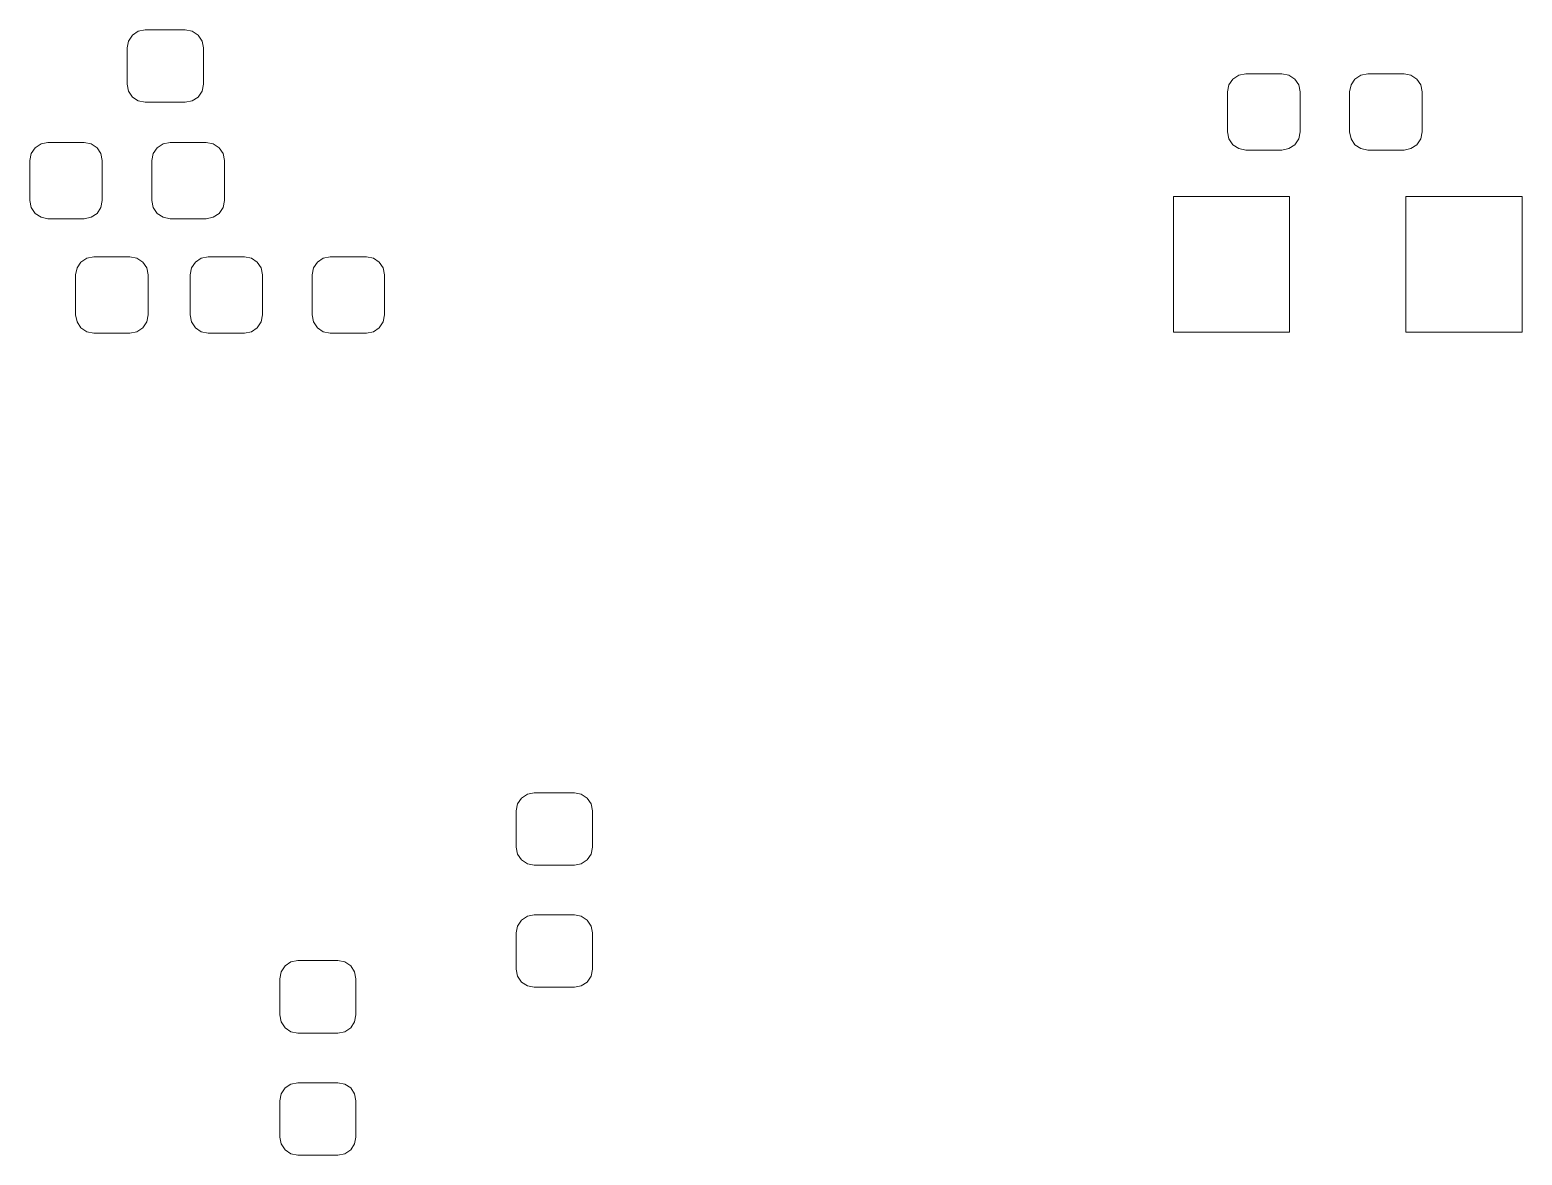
# Model space of a CAD drawing. Header units: millimetres. Extents: x -50 to 46, y -112 to 132.
# Drawn here: x 22.2 to 41.76, y 40.84 to 55.59 of the extents above; entities that cross this region are included whole.
import ezdxf

# ---------------------------------------------------------------- set-up
doc = ezdxf.new("R2010")
doc.units = ezdxf.units.MM
doc.header["$MEASUREMENT"] = 0
doc.layers.add('Layer 1', color=7, linetype='Continuous')

msp = doc.modelspace()

# ---------------------------------------------------------------- linework, layer by layer
at = {"layer": 'Layer 1', "lineweight": 9}
for points, knots in [([(24.2351, 55.5887), (24.2351, 55.5887), (24.326, 55.5706), (24.326, 55.5706), (24.326, 55.5706), (24.326, 55.5706), (24.403, 55.5191), (24.403, 55.5191), (24.403, 55.5191), (24.403, 55.5191), (24.4545, 55.4421), (24.4545, 55.4421), (24.4545, 55.4421), (24.4545, 55.4421), (24.4726, 55.3512), (24.4726, 55.3512), (24.4726, 55.3512), (24.4726, 55.3512), (24.4726, 54.8762), (24.4726, 54.8762), (24.4726, 54.8762), (24.4726, 54.8762), (24.4545, 54.7853), (24.4545, 54.7853), (24.4545, 54.7853), (24.4545, 54.7853), (24.403, 54.7083), (24.403, 54.7083), (24.403, 54.7083), (24.403, 54.7083), (24.326, 54.6568), (24.326, 54.6568), (24.326, 54.6568), (24.326, 54.6568), (24.2351, 54.6387), (24.2351, 54.6387), (24.2351, 54.6387), (24.2351, 54.6387), (23.7101, 54.6387), (23.7101, 54.6387), (23.7101, 54.6387), (23.7101, 54.6387), (23.6192, 54.6568), (23.6192, 54.6568), (23.6192, 54.6568), (23.6192, 54.6568), (23.5422, 54.7083), (23.5422, 54.7083), (23.5422, 54.7083), (23.5422, 54.7083), (23.4907, 54.7853), (23.4907, 54.7853), (23.4907, 54.7853), (23.4907, 54.7853), (23.4726, 54.8762), (23.4726, 54.8762), (23.4726, 54.8762), (23.4726, 54.8762), (23.4726, 55.3512), (23.4726, 55.3512), (23.4726, 55.3512), (23.4726, 55.3512), (23.4907, 55.4421), (23.4907, 55.4421), (23.4907, 55.4421), (23.4907, 55.4421), (23.5422, 55.5191), (23.5422, 55.5191), (23.5422, 55.5191), (23.5422, 55.5191), (23.6192, 55.5706), (23.6192, 55.5706), (23.6192, 55.5706), (23.6192, 55.5706), (23.7101, 55.5887), (23.7101, 55.5887), (23.7101, 55.5887), (23.7101, 55.5887), (24.2351, 55.5887), (24.2351, 55.5887)], [0, 0, 0, 0, 0.047619, 0.047619, 0.047619, 0.047619, 0.0952381, 0.0952381, 0.0952381, 0.0952381, 0.1428571, 0.1428571, 0.1428571, 0.1428571, 0.1904762, 0.1904762, 0.1904762, 0.1904762, 0.2380952, 0.2380952, 0.2380952, 0.2380952, 0.2857143, 0.2857143, 0.2857143, 0.2857143, 0.3333333, 0.3333333, 0.3333333, 0.3333333, 0.3809524, 0.3809524, 0.3809524, 0.3809524, 0.4285714, 0.4285714, 0.4285714, 0.4285714, 0.4761905, 0.4761905, 0.4761905, 0.4761905, 0.5238095, 0.5238095, 0.5238095, 0.5238095, 0.5714286, 0.5714286, 0.5714286, 0.5714286, 0.6190476, 0.6190476, 0.6190476, 0.6190476, 0.6666667, 0.6666667, 0.6666667, 0.6666667, 0.7142857, 0.7142857, 0.7142857, 0.7142857, 0.7619048, 0.7619048, 0.7619048, 0.7619048, 0.8095238, 0.8095238, 0.8095238, 0.8095238, 0.8571429, 0.8571429, 0.8571429, 0.8571429, 0.9047619, 0.9047619, 0.9047619, 0.9047619, 1, 1, 1, 1]), ([(38.8476, 54.2512), (38.8476, 54.2512), (38.8295, 54.1603), (38.8295, 54.1603), (38.8295, 54.1603), (38.8295, 54.1603), (38.778, 54.0833), (38.778, 54.0833), (38.778, 54.0833), (38.778, 54.0833), (38.701, 54.0318), (38.701, 54.0318), (38.701, 54.0318), (38.701, 54.0318), (38.6101, 54.0137), (38.6101, 54.0137), (38.6101, 54.0137), (38.6101, 54.0137), (38.1351, 54.0137), (38.1351, 54.0137), (38.1351, 54.0137), (38.1351, 54.0137), (38.0442, 54.0318), (38.0442, 54.0318), (38.0442, 54.0318), (38.0442, 54.0318), (37.9672, 54.0833), (37.9672, 54.0833), (37.9672, 54.0833), (37.9672, 54.0833), (37.9157, 54.1603), (37.9157, 54.1603), (37.9157, 54.1603), (37.9157, 54.1603), (37.8976, 54.2512), (37.8976, 54.2512), (37.8976, 54.2512), (37.8976, 54.2512), (37.8976, 54.7762), (37.8976, 54.7762), (37.8976, 54.7762), (37.8976, 54.7762), (37.9157, 54.8671), (37.9157, 54.8671), (37.9157, 54.8671), (37.9157, 54.8671), (37.9672, 54.9441), (37.9672, 54.9441), (37.9672, 54.9441), (37.9672, 54.9441), (38.0442, 54.9956), (38.0442, 54.9956), (38.0442, 54.9956), (38.0442, 54.9956), (38.1351, 55.0137), (38.1351, 55.0137), (38.1351, 55.0137), (38.1351, 55.0137), (38.6101, 55.0137), (38.6101, 55.0137), (38.6101, 55.0137), (38.6101, 55.0137), (38.701, 54.9956), (38.701, 54.9956), (38.701, 54.9956), (38.701, 54.9956), (38.778, 54.9441), (38.778, 54.9441), (38.778, 54.9441), (38.778, 54.9441), (38.8295, 54.8671), (38.8295, 54.8671), (38.8295, 54.8671), (38.8295, 54.8671), (38.8476, 54.7762), (38.8476, 54.7762), (38.8476, 54.7762), (38.8476, 54.7762), (38.8476, 54.2512), (38.8476, 54.2512)], [0, 0, 0, 0, 0.047619, 0.047619, 0.047619, 0.047619, 0.0952381, 0.0952381, 0.0952381, 0.0952381, 0.1428571, 0.1428571, 0.1428571, 0.1428571, 0.1904762, 0.1904762, 0.1904762, 0.1904762, 0.2380952, 0.2380952, 0.2380952, 0.2380952, 0.2857143, 0.2857143, 0.2857143, 0.2857143, 0.3333333, 0.3333333, 0.3333333, 0.3333333, 0.3809524, 0.3809524, 0.3809524, 0.3809524, 0.4285714, 0.4285714, 0.4285714, 0.4285714, 0.4761905, 0.4761905, 0.4761905, 0.4761905, 0.5238095, 0.5238095, 0.5238095, 0.5238095, 0.5714286, 0.5714286, 0.5714286, 0.5714286, 0.6190476, 0.6190476, 0.6190476, 0.6190476, 0.6666667, 0.6666667, 0.6666667, 0.6666667, 0.7142857, 0.7142857, 0.7142857, 0.7142857, 0.7619048, 0.7619048, 0.7619048, 0.7619048, 0.8095238, 0.8095238, 0.8095238, 0.8095238, 0.8571429, 0.8571429, 0.8571429, 0.8571429, 0.9047619, 0.9047619, 0.9047619, 0.9047619, 1, 1, 1, 1]), ([(40.4476, 54.2512), (40.4476, 54.2512), (40.4295, 54.1603), (40.4295, 54.1603), (40.4295, 54.1603), (40.4295, 54.1603), (40.378, 54.0833), (40.378, 54.0833), (40.378, 54.0833), (40.378, 54.0833), (40.301, 54.0318), (40.301, 54.0318), (40.301, 54.0318), (40.301, 54.0318), (40.2101, 54.0137), (40.2101, 54.0137), (40.2101, 54.0137), (40.2101, 54.0137), (39.7351, 54.0137), (39.7351, 54.0137), (39.7351, 54.0137), (39.7351, 54.0137), (39.6442, 54.0318), (39.6442, 54.0318), (39.6442, 54.0318), (39.6442, 54.0318), (39.5672, 54.0833), (39.5672, 54.0833), (39.5672, 54.0833), (39.5672, 54.0833), (39.5157, 54.1603), (39.5157, 54.1603), (39.5157, 54.1603), (39.5157, 54.1603), (39.4976, 54.2512), (39.4976, 54.2512), (39.4976, 54.2512), (39.4976, 54.2512), (39.4976, 54.7762), (39.4976, 54.7762), (39.4976, 54.7762), (39.4976, 54.7762), (39.5157, 54.8671), (39.5157, 54.8671), (39.5157, 54.8671), (39.5157, 54.8671), (39.5672, 54.9441), (39.5672, 54.9441), (39.5672, 54.9441), (39.5672, 54.9441), (39.6442, 54.9956), (39.6442, 54.9956), (39.6442, 54.9956), (39.6442, 54.9956), (39.7351, 55.0137), (39.7351, 55.0137), (39.7351, 55.0137), (39.7351, 55.0137), (40.2101, 55.0137), (40.2101, 55.0137), (40.2101, 55.0137), (40.2101, 55.0137), (40.301, 54.9956), (40.301, 54.9956), (40.301, 54.9956), (40.301, 54.9956), (40.378, 54.9441), (40.378, 54.9441), (40.378, 54.9441), (40.378, 54.9441), (40.4295, 54.8671), (40.4295, 54.8671), (40.4295, 54.8671), (40.4295, 54.8671), (40.4476, 54.7762), (40.4476, 54.7762), (40.4476, 54.7762), (40.4476, 54.7762), (40.4476, 54.2512), (40.4476, 54.2512)], [0, 0, 0, 0, 0.047619, 0.047619, 0.047619, 0.047619, 0.0952381, 0.0952381, 0.0952381, 0.0952381, 0.1428571, 0.1428571, 0.1428571, 0.1428571, 0.1904762, 0.1904762, 0.1904762, 0.1904762, 0.2380952, 0.2380952, 0.2380952, 0.2380952, 0.2857143, 0.2857143, 0.2857143, 0.2857143, 0.3333333, 0.3333333, 0.3333333, 0.3333333, 0.3809524, 0.3809524, 0.3809524, 0.3809524, 0.4285714, 0.4285714, 0.4285714, 0.4285714, 0.4761905, 0.4761905, 0.4761905, 0.4761905, 0.5238095, 0.5238095, 0.5238095, 0.5238095, 0.5714286, 0.5714286, 0.5714286, 0.5714286, 0.6190476, 0.6190476, 0.6190476, 0.6190476, 0.6666667, 0.6666667, 0.6666667, 0.6666667, 0.7142857, 0.7142857, 0.7142857, 0.7142857, 0.7619048, 0.7619048, 0.7619048, 0.7619048, 0.8095238, 0.8095238, 0.8095238, 0.8095238, 0.8571429, 0.8571429, 0.8571429, 0.8571429, 0.9047619, 0.9047619, 0.9047619, 0.9047619, 1, 1, 1, 1]), ([(22.1976, 53.8762), (22.1976, 53.8762), (22.2157, 53.9671), (22.2157, 53.9671), (22.2157, 53.9671), (22.2157, 53.9671), (22.2672, 54.0441), (22.2672, 54.0441), (22.2672, 54.0441), (22.2672, 54.0441), (22.3442, 54.0956), (22.3442, 54.0956), (22.3442, 54.0956), (22.3442, 54.0956), (22.4351, 54.1137), (22.4351, 54.1137), (22.4351, 54.1137), (22.4351, 54.1137), (22.9101, 54.1137), (22.9101, 54.1137), (22.9101, 54.1137), (22.9101, 54.1137), (23.001, 54.0956), (23.001, 54.0956), (23.001, 54.0956), (23.001, 54.0956), (23.078, 54.0441), (23.078, 54.0441), (23.078, 54.0441), (23.078, 54.0441), (23.1295, 53.9671), (23.1295, 53.9671), (23.1295, 53.9671), (23.1295, 53.9671), (23.1476, 53.8762), (23.1476, 53.8762), (23.1476, 53.8762), (23.1476, 53.8762), (23.1476, 53.3512), (23.1476, 53.3512), (23.1476, 53.3512), (23.1476, 53.3512), (23.1295, 53.2603), (23.1295, 53.2603), (23.1295, 53.2603), (23.1295, 53.2603), (23.078, 53.1833), (23.078, 53.1833), (23.078, 53.1833), (23.078, 53.1833), (23.001, 53.1318), (23.001, 53.1318), (23.001, 53.1318), (23.001, 53.1318), (22.9101, 53.1137), (22.9101, 53.1137), (22.9101, 53.1137), (22.9101, 53.1137), (22.4351, 53.1137), (22.4351, 53.1137), (22.4351, 53.1137), (22.4351, 53.1137), (22.3442, 53.1318), (22.3442, 53.1318), (22.3442, 53.1318), (22.3442, 53.1318), (22.2672, 53.1833), (22.2672, 53.1833), (22.2672, 53.1833), (22.2672, 53.1833), (22.2157, 53.2603), (22.2157, 53.2603), (22.2157, 53.2603), (22.2157, 53.2603), (22.1976, 53.3512), (22.1976, 53.3512), (22.1976, 53.3512), (22.1976, 53.3512), (22.1976, 53.8762), (22.1976, 53.8762)], [0, 0, 0, 0, 0.047619, 0.047619, 0.047619, 0.047619, 0.0952381, 0.0952381, 0.0952381, 0.0952381, 0.1428571, 0.1428571, 0.1428571, 0.1428571, 0.1904762, 0.1904762, 0.1904762, 0.1904762, 0.2380952, 0.2380952, 0.2380952, 0.2380952, 0.2857143, 0.2857143, 0.2857143, 0.2857143, 0.3333333, 0.3333333, 0.3333333, 0.3333333, 0.3809524, 0.3809524, 0.3809524, 0.3809524, 0.4285714, 0.4285714, 0.4285714, 0.4285714, 0.4761905, 0.4761905, 0.4761905, 0.4761905, 0.5238095, 0.5238095, 0.5238095, 0.5238095, 0.5714286, 0.5714286, 0.5714286, 0.5714286, 0.6190476, 0.6190476, 0.6190476, 0.6190476, 0.6666667, 0.6666667, 0.6666667, 0.6666667, 0.7142857, 0.7142857, 0.7142857, 0.7142857, 0.7619048, 0.7619048, 0.7619048, 0.7619048, 0.8095238, 0.8095238, 0.8095238, 0.8095238, 0.8571429, 0.8571429, 0.8571429, 0.8571429, 0.9047619, 0.9047619, 0.9047619, 0.9047619, 1, 1, 1, 1]), ([(23.7976, 53.8762), (23.7976, 53.8762), (23.8157, 53.9671), (23.8157, 53.9671), (23.8157, 53.9671), (23.8157, 53.9671), (23.8672, 54.0441), (23.8672, 54.0441), (23.8672, 54.0441), (23.8672, 54.0441), (23.9442, 54.0956), (23.9442, 54.0956), (23.9442, 54.0956), (23.9442, 54.0956), (24.0351, 54.1137), (24.0351, 54.1137), (24.0351, 54.1137), (24.0351, 54.1137), (24.5101, 54.1137), (24.5101, 54.1137), (24.5101, 54.1137), (24.5101, 54.1137), (24.601, 54.0956), (24.601, 54.0956), (24.601, 54.0956), (24.601, 54.0956), (24.678, 54.0441), (24.678, 54.0441), (24.678, 54.0441), (24.678, 54.0441), (24.7295, 53.9671), (24.7295, 53.9671), (24.7295, 53.9671), (24.7295, 53.9671), (24.7476, 53.8762), (24.7476, 53.8762), (24.7476, 53.8762), (24.7476, 53.8762), (24.7476, 53.3512), (24.7476, 53.3512), (24.7476, 53.3512), (24.7476, 53.3512), (24.7295, 53.2603), (24.7295, 53.2603), (24.7295, 53.2603), (24.7295, 53.2603), (24.678, 53.1833), (24.678, 53.1833), (24.678, 53.1833), (24.678, 53.1833), (24.601, 53.1318), (24.601, 53.1318), (24.601, 53.1318), (24.601, 53.1318), (24.5101, 53.1137), (24.5101, 53.1137), (24.5101, 53.1137), (24.5101, 53.1137), (24.0351, 53.1137), (24.0351, 53.1137), (24.0351, 53.1137), (24.0351, 53.1137), (23.9442, 53.1318), (23.9442, 53.1318), (23.9442, 53.1318), (23.9442, 53.1318), (23.8672, 53.1833), (23.8672, 53.1833), (23.8672, 53.1833), (23.8672, 53.1833), (23.8157, 53.2603), (23.8157, 53.2603), (23.8157, 53.2603), (23.8157, 53.2603), (23.7976, 53.3512), (23.7976, 53.3512), (23.7976, 53.3512), (23.7976, 53.3512), (23.7976, 53.8762), (23.7976, 53.8762)], [0, 0, 0, 0, 0.047619, 0.047619, 0.047619, 0.047619, 0.0952381, 0.0952381, 0.0952381, 0.0952381, 0.1428571, 0.1428571, 0.1428571, 0.1428571, 0.1904762, 0.1904762, 0.1904762, 0.1904762, 0.2380952, 0.2380952, 0.2380952, 0.2380952, 0.2857143, 0.2857143, 0.2857143, 0.2857143, 0.3333333, 0.3333333, 0.3333333, 0.3333333, 0.3809524, 0.3809524, 0.3809524, 0.3809524, 0.4285714, 0.4285714, 0.4285714, 0.4285714, 0.4761905, 0.4761905, 0.4761905, 0.4761905, 0.5238095, 0.5238095, 0.5238095, 0.5238095, 0.5714286, 0.5714286, 0.5714286, 0.5714286, 0.6190476, 0.6190476, 0.6190476, 0.6190476, 0.6666667, 0.6666667, 0.6666667, 0.6666667, 0.7142857, 0.7142857, 0.7142857, 0.7142857, 0.7619048, 0.7619048, 0.7619048, 0.7619048, 0.8095238, 0.8095238, 0.8095238, 0.8095238, 0.8571429, 0.8571429, 0.8571429, 0.8571429, 0.9047619, 0.9047619, 0.9047619, 0.9047619, 1, 1, 1, 1]), ([(38.7106, 53.4027), (38.7106, 53.4027), (38.7106, 51.6247), (38.7106, 51.6247), (38.7106, 51.6247), (38.7106, 51.6247), (37.1866, 51.6247), (37.1866, 51.6247), (37.1866, 51.6247), (37.1866, 51.6247), (37.1866, 53.4027), (37.1866, 53.4027), (37.1866, 53.4027), (37.1866, 53.4027), (38.7106, 53.4027), (38.7106, 53.4027)], [0, 0, 0, 0, 0.2, 0.2, 0.2, 0.2, 0.4, 0.4, 0.4, 0.4, 0.6, 0.6, 0.6, 0.6, 1, 1, 1, 1]), ([(41.7586, 53.4027), (41.7586, 53.4027), (41.7586, 51.6247), (41.7586, 51.6247), (41.7586, 51.6247), (41.7586, 51.6247), (40.2346, 51.6247), (40.2346, 51.6247), (40.2346, 51.6247), (40.2346, 51.6247), (40.2346, 53.4027), (40.2346, 53.4027), (40.2346, 53.4027), (40.2346, 53.4027), (41.7586, 53.4027), (41.7586, 53.4027)], [0, 0, 0, 0, 0.2, 0.2, 0.2, 0.2, 0.4, 0.4, 0.4, 0.4, 0.6, 0.6, 0.6, 0.6, 1, 1, 1, 1]), ([(22.7976, 52.3762), (22.7976, 52.3762), (22.8157, 52.4671), (22.8157, 52.4671), (22.8157, 52.4671), (22.8157, 52.4671), (22.8672, 52.5441), (22.8672, 52.5441), (22.8672, 52.5441), (22.8672, 52.5441), (22.9442, 52.5956), (22.9442, 52.5956), (22.9442, 52.5956), (22.9442, 52.5956), (23.0351, 52.6137), (23.0351, 52.6137), (23.0351, 52.6137), (23.0351, 52.6137), (23.5101, 52.6137), (23.5101, 52.6137), (23.5101, 52.6137), (23.5101, 52.6137), (23.601, 52.5956), (23.601, 52.5956), (23.601, 52.5956), (23.601, 52.5956), (23.678, 52.5441), (23.678, 52.5441), (23.678, 52.5441), (23.678, 52.5441), (23.7295, 52.4671), (23.7295, 52.4671), (23.7295, 52.4671), (23.7295, 52.4671), (23.7476, 52.3762), (23.7476, 52.3762), (23.7476, 52.3762), (23.7476, 52.3762), (23.7476, 51.8512), (23.7476, 51.8512), (23.7476, 51.8512), (23.7476, 51.8512), (23.7295, 51.7603), (23.7295, 51.7603), (23.7295, 51.7603), (23.7295, 51.7603), (23.678, 51.6833), (23.678, 51.6833), (23.678, 51.6833), (23.678, 51.6833), (23.601, 51.6318), (23.601, 51.6318), (23.601, 51.6318), (23.601, 51.6318), (23.5101, 51.6137), (23.5101, 51.6137), (23.5101, 51.6137), (23.5101, 51.6137), (23.0351, 51.6137), (23.0351, 51.6137), (23.0351, 51.6137), (23.0351, 51.6137), (22.9442, 51.6318), (22.9442, 51.6318), (22.9442, 51.6318), (22.9442, 51.6318), (22.8672, 51.6833), (22.8672, 51.6833), (22.8672, 51.6833), (22.8672, 51.6833), (22.8157, 51.7603), (22.8157, 51.7603), (22.8157, 51.7603), (22.8157, 51.7603), (22.7976, 51.8512), (22.7976, 51.8512), (22.7976, 51.8512), (22.7976, 51.8512), (22.7976, 52.3762), (22.7976, 52.3762)], [0, 0, 0, 0, 0.047619, 0.047619, 0.047619, 0.047619, 0.0952381, 0.0952381, 0.0952381, 0.0952381, 0.1428571, 0.1428571, 0.1428571, 0.1428571, 0.1904762, 0.1904762, 0.1904762, 0.1904762, 0.2380952, 0.2380952, 0.2380952, 0.2380952, 0.2857143, 0.2857143, 0.2857143, 0.2857143, 0.3333333, 0.3333333, 0.3333333, 0.3333333, 0.3809524, 0.3809524, 0.3809524, 0.3809524, 0.4285714, 0.4285714, 0.4285714, 0.4285714, 0.4761905, 0.4761905, 0.4761905, 0.4761905, 0.5238095, 0.5238095, 0.5238095, 0.5238095, 0.5714286, 0.5714286, 0.5714286, 0.5714286, 0.6190476, 0.6190476, 0.6190476, 0.6190476, 0.6666667, 0.6666667, 0.6666667, 0.6666667, 0.7142857, 0.7142857, 0.7142857, 0.7142857, 0.7619048, 0.7619048, 0.7619048, 0.7619048, 0.8095238, 0.8095238, 0.8095238, 0.8095238, 0.8571429, 0.8571429, 0.8571429, 0.8571429, 0.9047619, 0.9047619, 0.9047619, 0.9047619, 1, 1, 1, 1]), ([(25.2476, 51.8512), (25.2476, 51.8512), (25.2295, 51.7603), (25.2295, 51.7603), (25.2295, 51.7603), (25.2295, 51.7603), (25.178, 51.6833), (25.178, 51.6833), (25.178, 51.6833), (25.178, 51.6833), (25.101, 51.6318), (25.101, 51.6318), (25.101, 51.6318), (25.101, 51.6318), (25.0101, 51.6137), (25.0101, 51.6137), (25.0101, 51.6137), (25.0101, 51.6137), (24.5351, 51.6137), (24.5351, 51.6137), (24.5351, 51.6137), (24.5351, 51.6137), (24.4442, 51.6318), (24.4442, 51.6318), (24.4442, 51.6318), (24.4442, 51.6318), (24.3672, 51.6833), (24.3672, 51.6833), (24.3672, 51.6833), (24.3672, 51.6833), (24.3157, 51.7603), (24.3157, 51.7603), (24.3157, 51.7603), (24.3157, 51.7603), (24.2976, 51.8512), (24.2976, 51.8512), (24.2976, 51.8512), (24.2976, 51.8512), (24.2976, 52.3762), (24.2976, 52.3762), (24.2976, 52.3762), (24.2976, 52.3762), (24.3157, 52.4671), (24.3157, 52.4671), (24.3157, 52.4671), (24.3157, 52.4671), (24.3672, 52.5441), (24.3672, 52.5441), (24.3672, 52.5441), (24.3672, 52.5441), (24.4442, 52.5956), (24.4442, 52.5956), (24.4442, 52.5956), (24.4442, 52.5956), (24.5351, 52.6137), (24.5351, 52.6137), (24.5351, 52.6137), (24.5351, 52.6137), (25.0101, 52.6137), (25.0101, 52.6137), (25.0101, 52.6137), (25.0101, 52.6137), (25.101, 52.5956), (25.101, 52.5956), (25.101, 52.5956), (25.101, 52.5956), (25.178, 52.5441), (25.178, 52.5441), (25.178, 52.5441), (25.178, 52.5441), (25.2295, 52.4671), (25.2295, 52.4671), (25.2295, 52.4671), (25.2295, 52.4671), (25.2476, 52.3762), (25.2476, 52.3762), (25.2476, 52.3762), (25.2476, 52.3762), (25.2476, 51.8512), (25.2476, 51.8512)], [0, 0, 0, 0, 0.047619, 0.047619, 0.047619, 0.047619, 0.0952381, 0.0952381, 0.0952381, 0.0952381, 0.1428571, 0.1428571, 0.1428571, 0.1428571, 0.1904762, 0.1904762, 0.1904762, 0.1904762, 0.2380952, 0.2380952, 0.2380952, 0.2380952, 0.2857143, 0.2857143, 0.2857143, 0.2857143, 0.3333333, 0.3333333, 0.3333333, 0.3333333, 0.3809524, 0.3809524, 0.3809524, 0.3809524, 0.4285714, 0.4285714, 0.4285714, 0.4285714, 0.4761905, 0.4761905, 0.4761905, 0.4761905, 0.5238095, 0.5238095, 0.5238095, 0.5238095, 0.5714286, 0.5714286, 0.5714286, 0.5714286, 0.6190476, 0.6190476, 0.6190476, 0.6190476, 0.6666667, 0.6666667, 0.6666667, 0.6666667, 0.7142857, 0.7142857, 0.7142857, 0.7142857, 0.7619048, 0.7619048, 0.7619048, 0.7619048, 0.8095238, 0.8095238, 0.8095238, 0.8095238, 0.8571429, 0.8571429, 0.8571429, 0.8571429, 0.9047619, 0.9047619, 0.9047619, 0.9047619, 1, 1, 1, 1]), ([(26.8476, 51.8512), (26.8476, 51.8512), (26.8295, 51.7603), (26.8295, 51.7603), (26.8295, 51.7603), (26.8295, 51.7603), (26.778, 51.6833), (26.778, 51.6833), (26.778, 51.6833), (26.778, 51.6833), (26.701, 51.6318), (26.701, 51.6318), (26.701, 51.6318), (26.701, 51.6318), (26.6101, 51.6137), (26.6101, 51.6137), (26.6101, 51.6137), (26.6101, 51.6137), (26.1351, 51.6137), (26.1351, 51.6137), (26.1351, 51.6137), (26.1351, 51.6137), (26.0442, 51.6318), (26.0442, 51.6318), (26.0442, 51.6318), (26.0442, 51.6318), (25.9672, 51.6833), (25.9672, 51.6833), (25.9672, 51.6833), (25.9672, 51.6833), (25.9157, 51.7603), (25.9157, 51.7603), (25.9157, 51.7603), (25.9157, 51.7603), (25.8976, 51.8512), (25.8976, 51.8512), (25.8976, 51.8512), (25.8976, 51.8512), (25.8976, 52.3762), (25.8976, 52.3762), (25.8976, 52.3762), (25.8976, 52.3762), (25.9157, 52.4671), (25.9157, 52.4671), (25.9157, 52.4671), (25.9157, 52.4671), (25.9672, 52.5441), (25.9672, 52.5441), (25.9672, 52.5441), (25.9672, 52.5441), (26.0442, 52.5956), (26.0442, 52.5956), (26.0442, 52.5956), (26.0442, 52.5956), (26.1351, 52.6137), (26.1351, 52.6137), (26.1351, 52.6137), (26.1351, 52.6137), (26.6101, 52.6137), (26.6101, 52.6137), (26.6101, 52.6137), (26.6101, 52.6137), (26.701, 52.5956), (26.701, 52.5956), (26.701, 52.5956), (26.701, 52.5956), (26.778, 52.5441), (26.778, 52.5441), (26.778, 52.5441), (26.778, 52.5441), (26.8295, 52.4671), (26.8295, 52.4671), (26.8295, 52.4671), (26.8295, 52.4671), (26.8476, 52.3762), (26.8476, 52.3762), (26.8476, 52.3762), (26.8476, 52.3762), (26.8476, 51.8512), (26.8476, 51.8512)], [0, 0, 0, 0, 0.047619, 0.047619, 0.047619, 0.047619, 0.0952381, 0.0952381, 0.0952381, 0.0952381, 0.1428571, 0.1428571, 0.1428571, 0.1428571, 0.1904762, 0.1904762, 0.1904762, 0.1904762, 0.2380952, 0.2380952, 0.2380952, 0.2380952, 0.2857143, 0.2857143, 0.2857143, 0.2857143, 0.3333333, 0.3333333, 0.3333333, 0.3333333, 0.3809524, 0.3809524, 0.3809524, 0.3809524, 0.4285714, 0.4285714, 0.4285714, 0.4285714, 0.4761905, 0.4761905, 0.4761905, 0.4761905, 0.5238095, 0.5238095, 0.5238095, 0.5238095, 0.5714286, 0.5714286, 0.5714286, 0.5714286, 0.6190476, 0.6190476, 0.6190476, 0.6190476, 0.6666667, 0.6666667, 0.6666667, 0.6666667, 0.7142857, 0.7142857, 0.7142857, 0.7142857, 0.7619048, 0.7619048, 0.7619048, 0.7619048, 0.8095238, 0.8095238, 0.8095238, 0.8095238, 0.8571429, 0.8571429, 0.8571429, 0.8571429, 0.9047619, 0.9047619, 0.9047619, 0.9047619, 1, 1, 1, 1]), ([(29.3351, 45.5887), (29.3351, 45.5887), (29.426, 45.5706), (29.426, 45.5706), (29.426, 45.5706), (29.426, 45.5706), (29.503, 45.5191), (29.503, 45.5191), (29.503, 45.5191), (29.503, 45.5191), (29.5545, 45.4421), (29.5545, 45.4421), (29.5545, 45.4421), (29.5545, 45.4421), (29.5726, 45.3512), (29.5726, 45.3512), (29.5726, 45.3512), (29.5726, 45.3512), (29.5726, 44.8762), (29.5726, 44.8762), (29.5726, 44.8762), (29.5726, 44.8762), (29.5545, 44.7853), (29.5545, 44.7853), (29.5545, 44.7853), (29.5545, 44.7853), (29.503, 44.7083), (29.503, 44.7083), (29.503, 44.7083), (29.503, 44.7083), (29.426, 44.6568), (29.426, 44.6568), (29.426, 44.6568), (29.426, 44.6568), (29.3351, 44.6387), (29.3351, 44.6387), (29.3351, 44.6387), (29.3351, 44.6387), (28.8101, 44.6387), (28.8101, 44.6387), (28.8101, 44.6387), (28.8101, 44.6387), (28.7192, 44.6568), (28.7192, 44.6568), (28.7192, 44.6568), (28.7192, 44.6568), (28.6422, 44.7083), (28.6422, 44.7083), (28.6422, 44.7083), (28.6422, 44.7083), (28.5907, 44.7853), (28.5907, 44.7853), (28.5907, 44.7853), (28.5907, 44.7853), (28.5726, 44.8762), (28.5726, 44.8762), (28.5726, 44.8762), (28.5726, 44.8762), (28.5726, 45.3512), (28.5726, 45.3512), (28.5726, 45.3512), (28.5726, 45.3512), (28.5907, 45.4421), (28.5907, 45.4421), (28.5907, 45.4421), (28.5907, 45.4421), (28.6422, 45.5191), (28.6422, 45.5191), (28.6422, 45.5191), (28.6422, 45.5191), (28.7192, 45.5706), (28.7192, 45.5706), (28.7192, 45.5706), (28.7192, 45.5706), (28.8101, 45.5887), (28.8101, 45.5887), (28.8101, 45.5887), (28.8101, 45.5887), (29.3351, 45.5887), (29.3351, 45.5887)], [0, 0, 0, 0, 0.047619, 0.047619, 0.047619, 0.047619, 0.0952381, 0.0952381, 0.0952381, 0.0952381, 0.1428571, 0.1428571, 0.1428571, 0.1428571, 0.1904762, 0.1904762, 0.1904762, 0.1904762, 0.2380952, 0.2380952, 0.2380952, 0.2380952, 0.2857143, 0.2857143, 0.2857143, 0.2857143, 0.3333333, 0.3333333, 0.3333333, 0.3333333, 0.3809524, 0.3809524, 0.3809524, 0.3809524, 0.4285714, 0.4285714, 0.4285714, 0.4285714, 0.4761905, 0.4761905, 0.4761905, 0.4761905, 0.5238095, 0.5238095, 0.5238095, 0.5238095, 0.5714286, 0.5714286, 0.5714286, 0.5714286, 0.6190476, 0.6190476, 0.6190476, 0.6190476, 0.6666667, 0.6666667, 0.6666667, 0.6666667, 0.7142857, 0.7142857, 0.7142857, 0.7142857, 0.7619048, 0.7619048, 0.7619048, 0.7619048, 0.8095238, 0.8095238, 0.8095238, 0.8095238, 0.8571429, 0.8571429, 0.8571429, 0.8571429, 0.9047619, 0.9047619, 0.9047619, 0.9047619, 1, 1, 1, 1]), ([(29.3351, 43.9887), (29.3351, 43.9887), (29.426, 43.9706), (29.426, 43.9706), (29.426, 43.9706), (29.426, 43.9706), (29.503, 43.9191), (29.503, 43.9191), (29.503, 43.9191), (29.503, 43.9191), (29.5545, 43.8421), (29.5545, 43.8421), (29.5545, 43.8421), (29.5545, 43.8421), (29.5726, 43.7512), (29.5726, 43.7512), (29.5726, 43.7512), (29.5726, 43.7512), (29.5726, 43.2762), (29.5726, 43.2762), (29.5726, 43.2762), (29.5726, 43.2762), (29.5545, 43.1853), (29.5545, 43.1853), (29.5545, 43.1853), (29.5545, 43.1853), (29.503, 43.1083), (29.503, 43.1083), (29.503, 43.1083), (29.503, 43.1083), (29.426, 43.0568), (29.426, 43.0568), (29.426, 43.0568), (29.426, 43.0568), (29.3351, 43.0387), (29.3351, 43.0387), (29.3351, 43.0387), (29.3351, 43.0387), (28.8101, 43.0387), (28.8101, 43.0387), (28.8101, 43.0387), (28.8101, 43.0387), (28.7192, 43.0568), (28.7192, 43.0568), (28.7192, 43.0568), (28.7192, 43.0568), (28.6422, 43.1083), (28.6422, 43.1083), (28.6422, 43.1083), (28.6422, 43.1083), (28.5907, 43.1853), (28.5907, 43.1853), (28.5907, 43.1853), (28.5907, 43.1853), (28.5726, 43.2762), (28.5726, 43.2762), (28.5726, 43.2762), (28.5726, 43.2762), (28.5726, 43.7512), (28.5726, 43.7512), (28.5726, 43.7512), (28.5726, 43.7512), (28.5907, 43.8421), (28.5907, 43.8421), (28.5907, 43.8421), (28.5907, 43.8421), (28.6422, 43.9191), (28.6422, 43.9191), (28.6422, 43.9191), (28.6422, 43.9191), (28.7192, 43.9706), (28.7192, 43.9706), (28.7192, 43.9706), (28.7192, 43.9706), (28.8101, 43.9887), (28.8101, 43.9887), (28.8101, 43.9887), (28.8101, 43.9887), (29.3351, 43.9887), (29.3351, 43.9887)], [0, 0, 0, 0, 0.047619, 0.047619, 0.047619, 0.047619, 0.0952381, 0.0952381, 0.0952381, 0.0952381, 0.1428571, 0.1428571, 0.1428571, 0.1428571, 0.1904762, 0.1904762, 0.1904762, 0.1904762, 0.2380952, 0.2380952, 0.2380952, 0.2380952, 0.2857143, 0.2857143, 0.2857143, 0.2857143, 0.3333333, 0.3333333, 0.3333333, 0.3333333, 0.3809524, 0.3809524, 0.3809524, 0.3809524, 0.4285714, 0.4285714, 0.4285714, 0.4285714, 0.4761905, 0.4761905, 0.4761905, 0.4761905, 0.5238095, 0.5238095, 0.5238095, 0.5238095, 0.5714286, 0.5714286, 0.5714286, 0.5714286, 0.6190476, 0.6190476, 0.6190476, 0.6190476, 0.6666667, 0.6666667, 0.6666667, 0.6666667, 0.7142857, 0.7142857, 0.7142857, 0.7142857, 0.7619048, 0.7619048, 0.7619048, 0.7619048, 0.8095238, 0.8095238, 0.8095238, 0.8095238, 0.8571429, 0.8571429, 0.8571429, 0.8571429, 0.9047619, 0.9047619, 0.9047619, 0.9047619, 1, 1, 1, 1]), ([(26.2351, 43.3887), (26.2351, 43.3887), (26.326, 43.3706), (26.326, 43.3706), (26.326, 43.3706), (26.326, 43.3706), (26.403, 43.3191), (26.403, 43.3191), (26.403, 43.3191), (26.403, 43.3191), (26.4545, 43.2421), (26.4545, 43.2421), (26.4545, 43.2421), (26.4545, 43.2421), (26.4726, 43.1512), (26.4726, 43.1512), (26.4726, 43.1512), (26.4726, 43.1512), (26.4726, 42.6762), (26.4726, 42.6762), (26.4726, 42.6762), (26.4726, 42.6762), (26.4545, 42.5853), (26.4545, 42.5853), (26.4545, 42.5853), (26.4545, 42.5853), (26.403, 42.5083), (26.403, 42.5083), (26.403, 42.5083), (26.403, 42.5083), (26.326, 42.4568), (26.326, 42.4568), (26.326, 42.4568), (26.326, 42.4568), (26.2351, 42.4387), (26.2351, 42.4387), (26.2351, 42.4387), (26.2351, 42.4387), (25.7101, 42.4387), (25.7101, 42.4387), (25.7101, 42.4387), (25.7101, 42.4387), (25.6192, 42.4568), (25.6192, 42.4568), (25.6192, 42.4568), (25.6192, 42.4568), (25.5422, 42.5083), (25.5422, 42.5083), (25.5422, 42.5083), (25.5422, 42.5083), (25.4907, 42.5853), (25.4907, 42.5853), (25.4907, 42.5853), (25.4907, 42.5853), (25.4726, 42.6762), (25.4726, 42.6762), (25.4726, 42.6762), (25.4726, 42.6762), (25.4726, 43.1512), (25.4726, 43.1512), (25.4726, 43.1512), (25.4726, 43.1512), (25.4907, 43.2421), (25.4907, 43.2421), (25.4907, 43.2421), (25.4907, 43.2421), (25.5422, 43.3191), (25.5422, 43.3191), (25.5422, 43.3191), (25.5422, 43.3191), (25.6192, 43.3706), (25.6192, 43.3706), (25.6192, 43.3706), (25.6192, 43.3706), (25.7101, 43.3887), (25.7101, 43.3887), (25.7101, 43.3887), (25.7101, 43.3887), (26.2351, 43.3887), (26.2351, 43.3887)], [0, 0, 0, 0, 0.047619, 0.047619, 0.047619, 0.047619, 0.0952381, 0.0952381, 0.0952381, 0.0952381, 0.1428571, 0.1428571, 0.1428571, 0.1428571, 0.1904762, 0.1904762, 0.1904762, 0.1904762, 0.2380952, 0.2380952, 0.2380952, 0.2380952, 0.2857143, 0.2857143, 0.2857143, 0.2857143, 0.3333333, 0.3333333, 0.3333333, 0.3333333, 0.3809524, 0.3809524, 0.3809524, 0.3809524, 0.4285714, 0.4285714, 0.4285714, 0.4285714, 0.4761905, 0.4761905, 0.4761905, 0.4761905, 0.5238095, 0.5238095, 0.5238095, 0.5238095, 0.5714286, 0.5714286, 0.5714286, 0.5714286, 0.6190476, 0.6190476, 0.6190476, 0.6190476, 0.6666667, 0.6666667, 0.6666667, 0.6666667, 0.7142857, 0.7142857, 0.7142857, 0.7142857, 0.7619048, 0.7619048, 0.7619048, 0.7619048, 0.8095238, 0.8095238, 0.8095238, 0.8095238, 0.8571429, 0.8571429, 0.8571429, 0.8571429, 0.9047619, 0.9047619, 0.9047619, 0.9047619, 1, 1, 1, 1]), ([(26.2351, 41.7887), (26.2351, 41.7887), (26.326, 41.7706), (26.326, 41.7706), (26.326, 41.7706), (26.326, 41.7706), (26.403, 41.7191), (26.403, 41.7191), (26.403, 41.7191), (26.403, 41.7191), (26.4545, 41.6421), (26.4545, 41.6421), (26.4545, 41.6421), (26.4545, 41.6421), (26.4726, 41.5512), (26.4726, 41.5512), (26.4726, 41.5512), (26.4726, 41.5512), (26.4726, 41.0762), (26.4726, 41.0762), (26.4726, 41.0762), (26.4726, 41.0762), (26.4545, 40.9853), (26.4545, 40.9853), (26.4545, 40.9853), (26.4545, 40.9853), (26.403, 40.9083), (26.403, 40.9083), (26.403, 40.9083), (26.403, 40.9083), (26.326, 40.8568), (26.326, 40.8568), (26.326, 40.8568), (26.326, 40.8568), (26.2351, 40.8387), (26.2351, 40.8387), (26.2351, 40.8387), (26.2351, 40.8387), (25.7101, 40.8387), (25.7101, 40.8387), (25.7101, 40.8387), (25.7101, 40.8387), (25.6192, 40.8568), (25.6192, 40.8568), (25.6192, 40.8568), (25.6192, 40.8568), (25.5422, 40.9083), (25.5422, 40.9083), (25.5422, 40.9083), (25.5422, 40.9083), (25.4907, 40.9853), (25.4907, 40.9853), (25.4907, 40.9853), (25.4907, 40.9853), (25.4726, 41.0762), (25.4726, 41.0762), (25.4726, 41.0762), (25.4726, 41.0762), (25.4726, 41.5512), (25.4726, 41.5512), (25.4726, 41.5512), (25.4726, 41.5512), (25.4907, 41.6421), (25.4907, 41.6421), (25.4907, 41.6421), (25.4907, 41.6421), (25.5422, 41.7191), (25.5422, 41.7191), (25.5422, 41.7191), (25.5422, 41.7191), (25.6192, 41.7706), (25.6192, 41.7706), (25.6192, 41.7706), (25.6192, 41.7706), (25.7101, 41.7887), (25.7101, 41.7887), (25.7101, 41.7887), (25.7101, 41.7887), (26.2351, 41.7887), (26.2351, 41.7887)], [0, 0, 0, 0, 0.047619, 0.047619, 0.047619, 0.047619, 0.0952381, 0.0952381, 0.0952381, 0.0952381, 0.1428571, 0.1428571, 0.1428571, 0.1428571, 0.1904762, 0.1904762, 0.1904762, 0.1904762, 0.2380952, 0.2380952, 0.2380952, 0.2380952, 0.2857143, 0.2857143, 0.2857143, 0.2857143, 0.3333333, 0.3333333, 0.3333333, 0.3333333, 0.3809524, 0.3809524, 0.3809524, 0.3809524, 0.4285714, 0.4285714, 0.4285714, 0.4285714, 0.4761905, 0.4761905, 0.4761905, 0.4761905, 0.5238095, 0.5238095, 0.5238095, 0.5238095, 0.5714286, 0.5714286, 0.5714286, 0.5714286, 0.6190476, 0.6190476, 0.6190476, 0.6190476, 0.6666667, 0.6666667, 0.6666667, 0.6666667, 0.7142857, 0.7142857, 0.7142857, 0.7142857, 0.7619048, 0.7619048, 0.7619048, 0.7619048, 0.8095238, 0.8095238, 0.8095238, 0.8095238, 0.8571429, 0.8571429, 0.8571429, 0.8571429, 0.9047619, 0.9047619, 0.9047619, 0.9047619, 1, 1, 1, 1])]:
    msp.add_open_spline(points, degree=3, knots=knots, dxfattribs=at)

doc.saveas('drawing.dxf')
